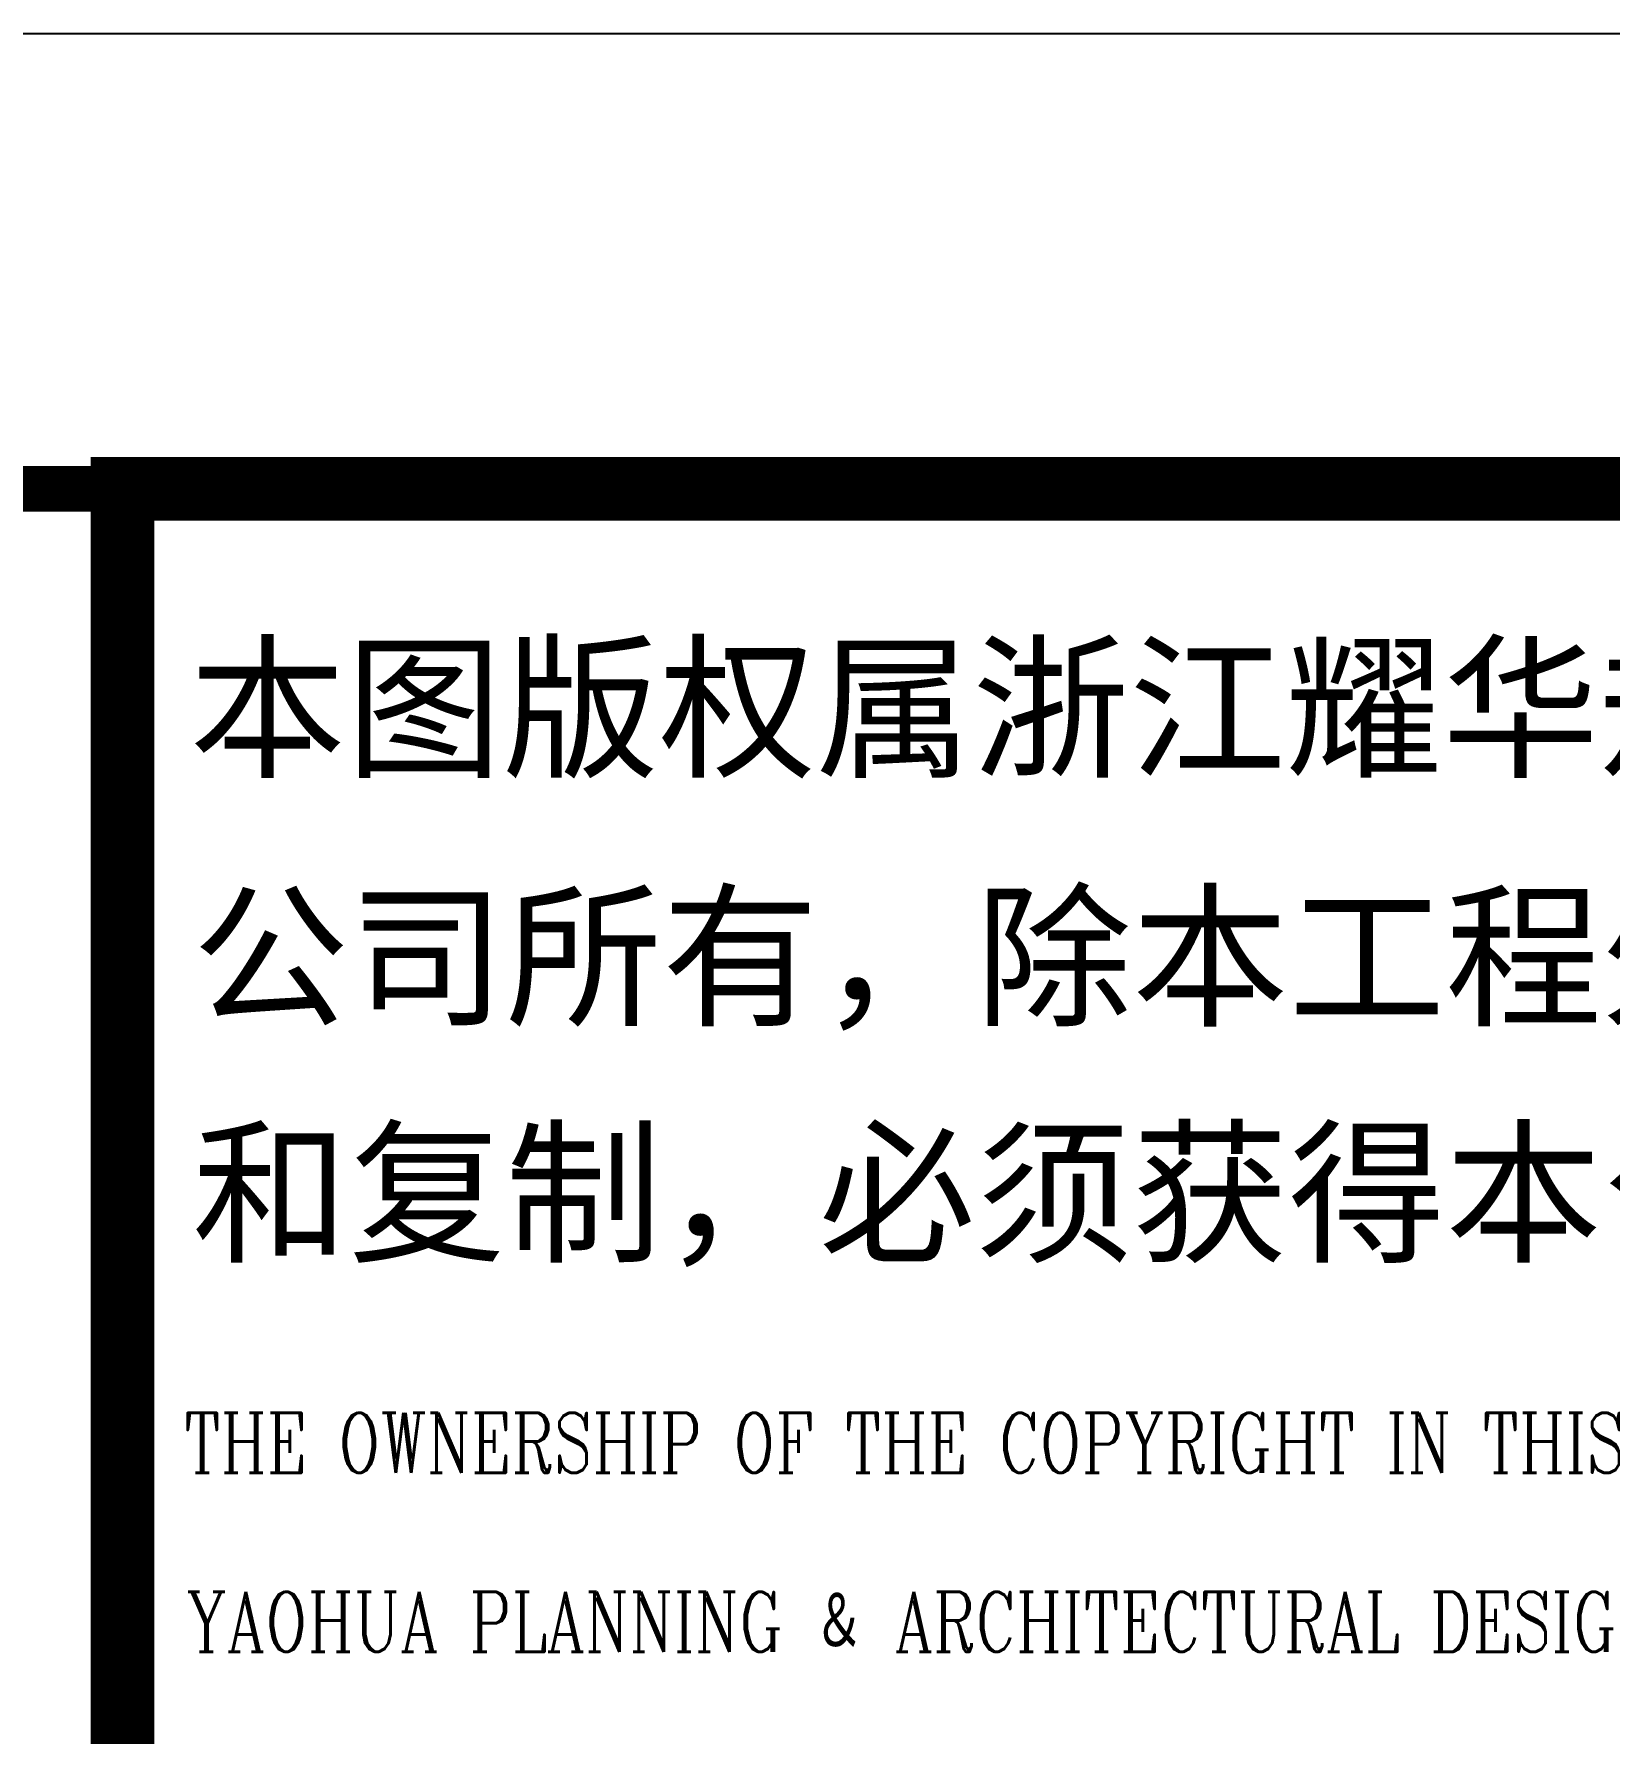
# Model space of a CAD drawing. Extents: x -138012 to 2129925, y -311560 to 0.
# Drawn here: x 796851 to 800314, y -139903 to -136168 of the extents above; entities that cross this region are included whole.
import ezdxf

# ---------------------------------------------------------------- set-up
doc = ezdxf.new("R2010")
doc.units = 0
doc.header["$LTSCALE"] = 1000
doc.header["$MEASUREMENT"] = 0
for name, color, linetype in [('PUB_TITLE', 4, 'CONTINUOUS'), ('TEXT', 7, 'CONTINUOUS'), ('图框', 4, 'CONTINUOUS')]:
    doc.layers.add(name, color=color, linetype=linetype)
doc.styles.add('iIcon2', font='')
doc.styles.add('MIMI-TKWZ', font='romanc.shx', dxfattribs={"width": 0.75, "oblique": 15, "bigfont": 'bigfont.shx'})
doc.styles.get('iIcon2').set_extended_font_data('SimSun')

# ---------------------------------------------------------------- blocks, each defined once
blk = doc.blocks.new('564563')
at = {"layer": '图框', "const_width": 140}
blk.add_lwpolyline([(196066.7836258814, -136041.4486648225), (189566.7836258814, -136041.4486648225), (189566.7836258813, -193441.4486648225), (196066.7836258813, -193441.4486648225)], close=True, dxfattribs=at)
at = {"layer": '图框', "style": 'iIcon2'}
for s, p in [('本图版权属浙江耀华规划建筑设计有限', (189713.7332789481, -136649.0696435258)), ('公司所有，除本工程外的任何其它用途', (189720.3041548539, -137195.6456012767)), ('和复制，必须获得本公司的书面许可。', (189720.3041548539, -137715.1147748995))]:
    blk.add_text(s, height=252.5, dxfattribs=at).set_placement(p)
at = {"layer": '图框', "style": 'MIMI-TKWZ', "width": 0.75}
for s, p in [('THE OWNERSHIP OF THE COPYRIGHT IN THIS DRAWING IS RETAINED BY ZHEJIANG ', (189702.2272250378, -138204.2265137959)), ('YAOHUA PLANNING \\M+18195 ARCHITECTURAL DESIGN CO. ,LTD, WRITTEN CONSENT MUST', (189707.0233400912, -138597.6888727842))]:
    blk.add_text(s, height=131.7918195, dxfattribs=at).set_placement(p)

msp = doc.modelspace()

# ---------------------------------------------------------------- linework, layer by layer
at = {"layer": 'PUB_TITLE'}
msp.add_lwpolyline([(678445.4090725601, -195568.4267332932), (804545.4090725601, -195568.4267332932), (804545.4090725601, -136168.4267332932), (678445.4090725601, -136168.4267332932)], close=True, dxfattribs=at)
at = {"layer": 'PUB_TITLE', "const_width": 100}
msp.add_lwpolyline([(680945.4090725601, -194568.4267332932), (803545.4090725601, -194568.4267332932), (803545.4090725601, -137168.4267332932), (680945.4090725601, -137168.4267332932)], close=True, dxfattribs=at)

# ---------------------------------------------------------------- block references
at = {"layer": 'TEXT'}
msp.add_blockref('564563', (607478.6254466787, -1126.978068470664), dxfattribs=at)

doc.saveas('drawing.dxf')
